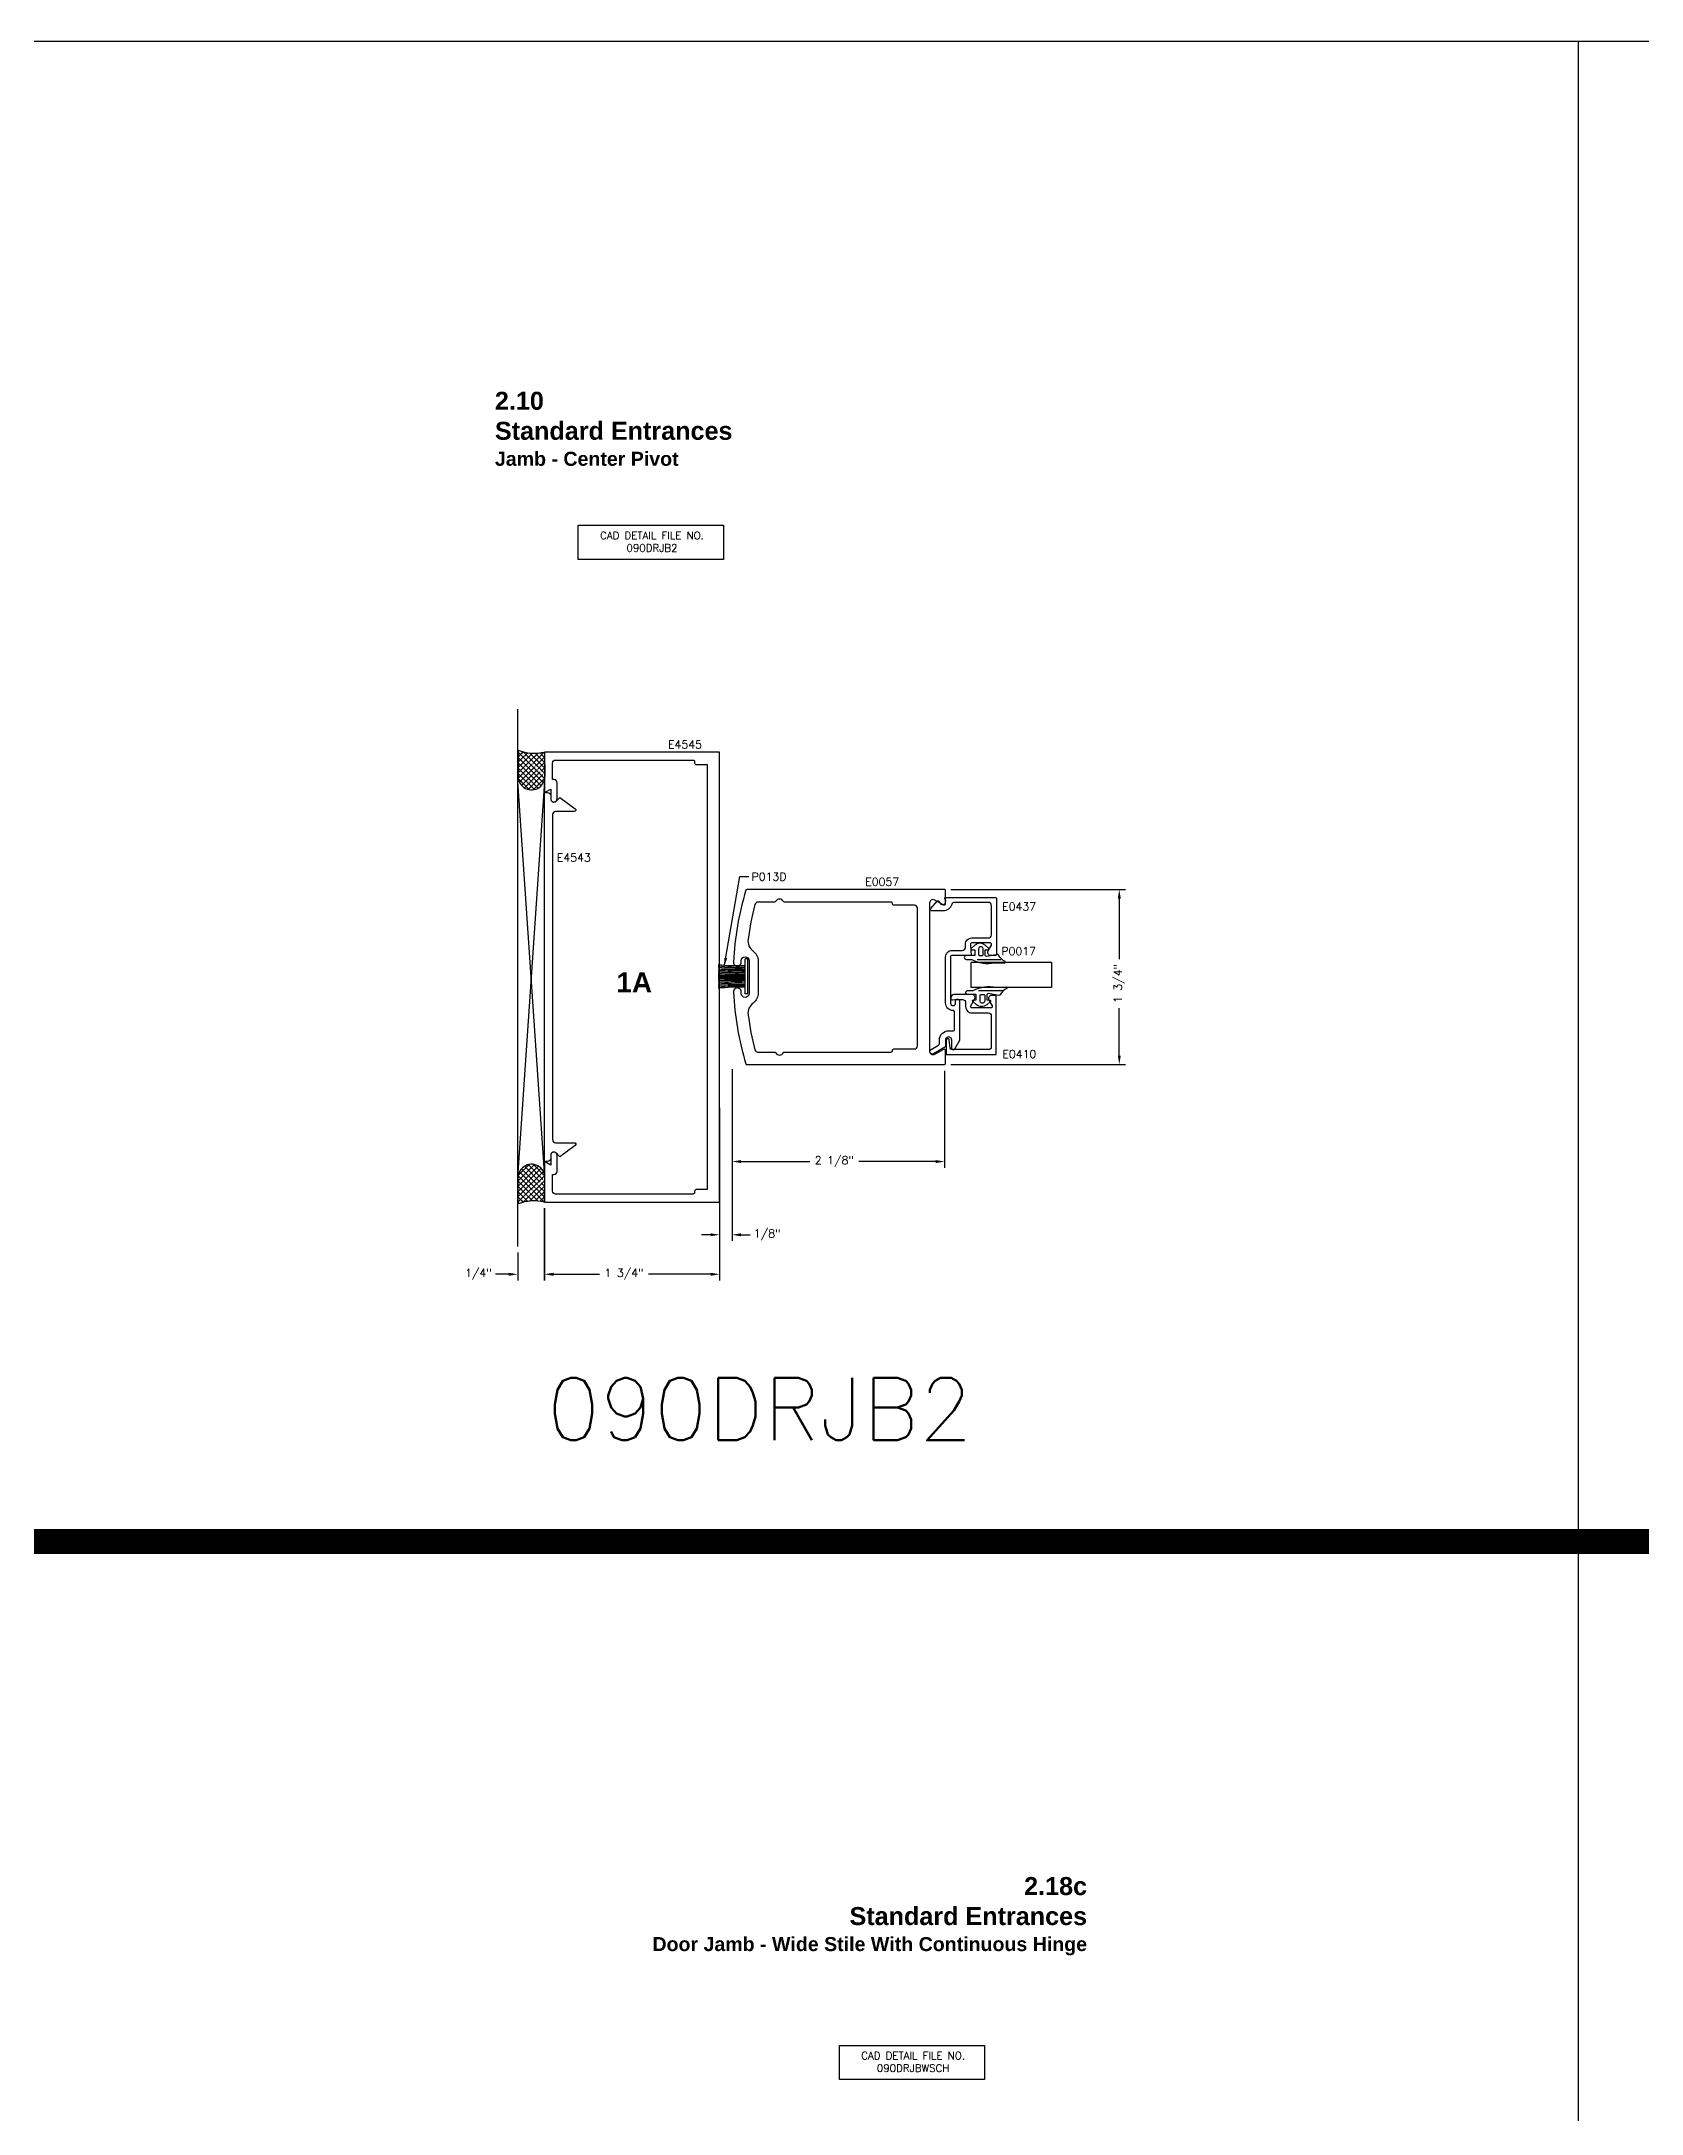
# Model space of a CAD drawing. Extents: x 0 to 130, y 0 to 90.
# Drawn here: x 75.54 to 91.54, y 69.16 to 89.88 of the extents above; entities that cross this region are included whole.
import ezdxf

# ---------------------------------------------------------------- set-up
doc = ezdxf.new("R2010")
doc.units = 0
doc.header["$MEASUREMENT"] = 0
doc.header["$PDMODE"] = 3
doc.layers.get('DEFPOINTS').update_dxf_attribs({"linetype": 'CONTINUOUS'})
for name, color, linetype in [('R-ANNO-DIMS', 3, 'CONTINUOUS'), ('R-ANNO-TEXT', 6, 'CONTINUOUS'), ('R-DET1', 4, 'CONTINUOUS'), ('R-DET2', 2, 'CONTINUOUS'), ('R-DET3', 5, 'CONTINUOUS'), ('R-OTLN', 1, 'CONTINUOUS'), ('R-PAT1', 5, 'CONTINUOUS'), ('TITLE', 7, 'CONTINUOUS')]:
    doc.layers.add(name, color=color, linetype=linetype)
doc.styles.get("Standard").update_dxf_attribs({"font": 'simplex'})
doc.dimstyles.new('1X', dxfattribs={"dimscale": 0, "dimtxt": 0.08, "dimasz": 0.09, "dimexe": 0.062, "dimexo": 0.062, "dimgap": 0.045, "dimtad": 0, "dimdec": 4, "dimzin": 4, "dimtxsty": 'STANDARD', "dimcen": 0, "dimazin": 3, "dimtp": 0.02, "dimtfac": 1, "dimtdec": 4, "dimtofl": 0, "dimtmove": 0, "dimatfit": 3, "dimtolj": 1, "dimtzin": 4})

# ---------------------------------------------------------------- blocks, each defined once
blk = doc.blocks.new('*D21')
at = {"layer": 'DEFPOINTS', "color": 0}
for p in [(80.571, 78.274), (80.306, 77.83), (80.306, 77.552)]:
    blk.add_point(p, dxfattribs=at)
at = {"layer": 'R-ANNO-DIMS', "color": 0}
for p, q in [((80.571, 78.212), (80.571, 77.49)), ((80.306, 77.768), (80.306, 77.49)), ((80.216, 77.552), (80.082, 77.552)), ((80.661, 77.552), (80.751, 77.552))]:
    blk.add_line(p, q, dxfattribs=at)
for points in [[(80.216, 77.567), (80.216, 77.537), (80.306, 77.552)], [(80.661, 77.567), (80.661, 77.537), (80.571, 77.552)]]:
    blk.add_solid(points, dxfattribs=at)
at = {"layer": 'R-ANNO-DIMS', "color": 0, "insert": (79.912, 77.552), "char_height": 0.08, "attachment_point": 5}
blk.add_mtext('\\A1;1/4"', dxfattribs=at)
blk = doc.blocks.new('*D18')
at = {"layer": 'DEFPOINTS', "color": 0}
for p in [(82.449, 79.665), (84.574, 79.649), (82.449, 78.679)]:
    blk.add_point(p, dxfattribs=at)
at = {"layer": 'R-ANNO-DIMS', "color": 0}
for p, q in [((82.449, 79.603), (82.449, 78.617)), ((84.574, 79.587), (84.574, 78.617)), ((82.539, 78.679), (83.227, 78.679)), ((84.484, 78.679), (83.717, 78.679))]:
    blk.add_line(p, q, dxfattribs=at)
for points in [[(82.539, 78.694), (82.539, 78.664), (82.449, 78.679)], [(84.484, 78.694), (84.484, 78.664), (84.574, 78.679)]]:
    blk.add_solid(points, dxfattribs=at)
at = {"layer": 'R-ANNO-DIMS', "color": 0, "insert": (83.472, 78.679), "char_height": 0.08, "attachment_point": 5}
blk.add_mtext('\\A1;2 1/8"', dxfattribs=at)
blk = doc.blocks.new('*D19')
at = {"layer": 'DEFPOINTS', "color": 0}
for p in [(80.574, 78.274), (82.324, 78.274), (80.574, 77.552)]:
    blk.add_point(p, dxfattribs=at)
at = {"layer": 'R-ANNO-DIMS', "color": 0}
for p, q in [((80.574, 78.212), (80.574, 77.49)), ((82.324, 78.212), (82.324, 77.49)), ((80.664, 77.552), (81.124, 77.552)), ((82.234, 77.552), (81.614, 77.552))]:
    blk.add_line(p, q, dxfattribs=at)
for points in [[(80.664, 77.567), (80.664, 77.537), (80.574, 77.552)], [(82.234, 77.567), (82.234, 77.537), (82.324, 77.552)]]:
    blk.add_solid(points, dxfattribs=at)
at = {"layer": 'R-ANNO-DIMS', "color": 0, "insert": (81.369, 77.552), "char_height": 0.08, "attachment_point": 5}
blk.add_mtext('\\A1;1 3/4"', dxfattribs=at)
blk = doc.blocks.new('*D20')
at = {"layer": 'DEFPOINTS', "color": 0}
for p in [(84.574, 81.399), (86.321, 81.399), (84.574, 79.649)]:
    blk.add_point(p, dxfattribs=at)
at = {"layer": 'R-ANNO-DIMS', "color": 0}
for p, q in [((84.636, 81.399), (86.383, 81.399)), ((86.321, 81.309), (86.321, 80.704)), ((86.321, 79.739), (86.321, 80.214)), ((84.636, 79.649), (86.383, 79.649))]:
    blk.add_line(p, q, dxfattribs=at)
for points in [[(86.306, 81.309), (86.336, 81.309), (86.321, 81.399)], [(86.306, 79.739), (86.336, 79.739), (86.321, 79.649)]]:
    blk.add_solid(points, dxfattribs=at)
at = {"layer": 'R-ANNO-DIMS', "color": 0, "insert": (86.321, 80.459), "char_height": 0.08, "attachment_point": 5, "rotation": 90}
blk.add_mtext('\\A1;1 3/4"', dxfattribs=at)
blk = doc.blocks.new('S')
at = {"layer": 'R-DET2'}
for p, q in [((4.542, 7.201), (4.542, 8.004)), ((4.542, 8.004), (4.792, 8.004)), ((4.792, 7.201), (4.792, 8.004)), ((4.792, 7.201), (4.542, 7.201))]:
    blk.add_line(p, q, dxfattribs=at)
blk = doc.blocks.new('GLASS')
at = {"layer": 'R-DET2'}
blk.add_blockref('S', (-4.542, -7.201), dxfattribs=at)
blk = doc.blocks.new('QUARTER_INCH_GLASS')
at = {"layer": 'R-DET2'}
blk.add_blockref('GLASS', (0, 0), dxfattribs=at)
blk = doc.blocks.new('1-4_P0017')
at = {"layer": 'R-DET2'}
for points in [[(-0.127, 0.093), (-0.131, 0.191, -0.280474), (-0.115, 0.201, 0.169063), (-0.053, 0.132, -0.378809), (-0.045, 0.121), (-0.064, 0.016, 0.346242), (-0.054, 0), (0, 0), (0.001, 0.03, -0.608656), (0.014, 0.036), (0.047, -0.001, -0.378617), (0.047, -0.104), (0.014, -0.141, -0.608656), (0.001, -0.135), (0, -0.105), (-0.055, -0.105), (-0.055, -0.19, -1), (-0.095, -0.19), (-0.095, -0.135, -0.175364)], [(0.032, -0.051, -0.341999), (0.012, -0.066), (-0.047, -0.066, -0.414214), (-0.055, -0.058), (-0.055, -0.029, -0.414214), (-0.047, -0.021), (0.012, -0.021, -0.341999), (0.032, -0.036, -0.127017)]]:
    blk.add_lwpolyline(points, format="xyb", close=True, dxfattribs=at)
blk.add_lwpolyline([(-0.095, -0.082), (-0.094, 0.158)], dxfattribs=at)
blk = doc.blocks.new('P013D')
at = {"layer": 'R-DET2'}
for p, q in [((99.794, 80.417), (99.794, 80.767)), ((99.819, 80.767), (99.794, 80.767)), ((99.819, 80.417), (99.819, 80.767)), ((99.794, 80.592), (99.523, 80.592)), ((99.819, 80.417), (99.794, 80.417))]:
    blk.add_line(p, q, dxfattribs=at)
for centre, radius, start, end in [((99.737, 82.669), 1.969, 263.7672, 271.6641), ((99.737, 82.655), 1.969, 263.7672, 271.6641), ((99.724, 83.337), 2.661, 265.6666, 271.5038), ((99.724, 83.321), 2.661, 265.6666, 271.5038), ((99.713, 84.3), 3.652, 267.018, 271.2698), ((99.713, 84.285), 3.652, 267.018, 271.2698), ((99.668, 85.506), 4.887, 268.3019, 271.4785), ((99.656, 89.35), 8.744, 269.1302, 270.9054), ((99.656, 71.835), 8.744, 89.0946, 90.8698), ((99.668, 75.679), 4.887, 88.5215, 91.6981), ((99.713, 76.9), 3.652, 88.7302, 92.982), ((99.713, 76.885), 3.652, 88.7302, 92.982), ((99.724, 77.863), 2.661, 88.4962, 94.3334), ((99.724, 77.848), 2.661, 88.4962, 94.3334), ((99.737, 78.529), 1.969, 88.3359, 96.2328), ((99.737, 78.516), 1.969, 88.3359, 96.2328)]:
    blk.add_arc(centre, radius, start, end, dxfattribs=at)
blk = doc.blocks.new('*D147')
at = {"layer": 'DEFPOINTS', "color": 0}
for p in [(82.324, 79.279), (82.449, 79.279), (82.449, 77.947)]:
    blk.add_point(p, dxfattribs=at)
at = {"layer": 'R-ANNO-DIMS', "color": 0, "linetype": 'BYBLOCK'}
for p, q in [((82.324, 79.217), (82.324, 77.885)), ((82.449, 79.217), (82.449, 77.885)), ((82.234, 77.947), (82.144, 77.947)), ((82.539, 77.947), (82.629, 77.947))]:
    blk.add_line(p, q, dxfattribs=at)
at = {"layer": 'R-ANNO-DIMS', "color": 0}
for points in [[(82.234, 77.962), (82.234, 77.932), (82.324, 77.947)], [(82.539, 77.962), (82.539, 77.932), (82.449, 77.947)]]:
    blk.add_solid(points, dxfattribs=at)
at = {"layer": 'R-ANNO-DIMS', "color": 0, "insert": (82.8, 77.947), "char_height": 0.08, "attachment_point": 5}
blk.add_mtext('\\A1;1/8"', dxfattribs=at)

msp = doc.modelspace()

# ---------------------------------------------------------------- hatches: boundary and pattern name
at = {"layer": 'R-PAT1'}
h = msp.add_hatch(dxfattribs=at)
h.set_pattern_fill('ANSI37', color=256, scale=0.3, style=0)
h.set_pattern_definition([(45, (70.7351, 75.90718), (-0.0265165, 0.0265165), []), (135, (70.7351, 75.90718), (-0.0265165, -0.0265165), [])])
edge = h.paths.add_edge_path()
edge.add_line((80.5739103, 82.7740528), (80.5772787, 82.5291629))
edge.add_line((80.3097119, 82.7917479), (80.3098039, 82.5291629))
edge.add_arc((80.4435413, 82.5291629), 0.1337374, 180, 368.29686323)
edge.add_arc((80.4706837, 83.213985), 0.4518806, 249.13137157, 283.20510827)
h = msp.add_hatch(dxfattribs=at)
h.set_pattern_fill('ANSI37', color=256, scale=0.3, style=0)
h.set_pattern_definition([(315, (70.735336, 85.140583), (-0.0265165, -0.0265165), []), (225, (70.735336, 85.140583), (-0.0265165, 0.0265165), [])])
edge = h.paths.add_edge_path()
edge.add_line((80.5741453, 78.2737095), (80.5775137, 78.5185994))
edge.add_line((80.3099469, 78.2560143), (80.3100389, 78.5185994))
edge.add_arc((80.4437763, 78.5185994), 0.1337374, 351.70313677, 540)
edge.add_arc((80.4709187, 77.8337773), 0.4518806, 76.79489173, 110.86862843)

# ---------------------------------------------------------------- linework, layer by layer
at = {"layer": 'R-ANNO-TEXT'}
for points in [[(80.9114871, 85.0420497), (82.362967, 85.0420497), (82.362967, 84.6999869), (80.9114871, 84.6999869)], [(83.5224702, 69.8421134), (84.9739501, 69.8421134), (84.9739501, 69.5000505), (83.5224702, 69.5000505)]]:
    msp.add_lwpolyline(points, close=True, dxfattribs=at)
at = {"layer": 'R-DET1', "color": 4, "linetype": 'CONTINUOUS'}
msp.add_lwpolyline([(80.8709143, 78.8677629, -0.7220754185), (80.8798727, 78.8407318), (80.7267558, 78.7267635), (80.6888346, 78.7646845, 0.6681788512), (80.6359143, 78.7427642), (80.6359144, 78.7107637, -0.4142136569), (80.6049144, 78.6797637), (80.5739142, 78.6797635), (80.5739142, 82.3677635), (80.6049144, 82.3677635, -0.4142137513), (80.6359144, 82.3367635), (80.6359143, 82.3047625, 0.6681815249), (80.6888348, 82.2828424), (80.7267558, 82.3207635), (80.8798728, 82.2067946, -0.7220739042), (80.8709143, 82.1797635), (80.6849143, 82.1797635, 0.4142135624), (80.6539143, 82.1487635), (80.6539143, 78.8987634, 0.4142135624), (80.6849143, 78.8677634)], format="xyb", close=True, dxfattribs=at)
at = {"layer": 'R-DET1'}
for points in [[(84.5834759, 80.2636805), (84.5834759, 80.7246844, -0.4142135624), (84.6484759, 80.7896844), (84.7504889, 80.7896844, 0.4142135624), (84.7814889, 80.8206844), (84.7814889, 80.8496844, -0.4142135624), (84.8464889, 80.9146844), (85.0124749, 80.9146844, 0.4142135624), (85.0434749, 80.9456844), (85.0434749, 81.2396794, 0.4142135624), (85.0124749, 81.2706794), (84.6754345, 81.2706794, 0.3256627349), (84.6459261, 81.2491796, -0.3256627349), (84.557401, 81.1846804), (84.4490212, 81.1846804, -0.6370702608), (84.4375306, 81.2093222), (84.4984837, 81.2819632, -0.4779725156), (84.5140442, 81.2816663), (84.5296251, 81.2615896, 0.8690679817), (84.5829013, 81.2921008), (84.576958, 81.3069711, -0.5305087646), (84.5862438, 81.3206824), (85.0784779, 81.3206824, -0.4142135624), (85.0934779, 81.3056824), (85.0934779, 80.7546804, -0.4142135624), (85.0784779, 80.7396804), (85.0359805, 80.7396804, -0.5773590294), (85.0091341, 80.7861811), (85.0414671, 80.84218, 0.5773590294), (85.0284769, 80.8646804), (84.8464899, 80.8646804, 0.5773411719), (84.8334993, 80.8421807), (84.8389823, 80.7396804), (84.6484749, 80.7396804, 0.4142135624), (84.6334749, 80.7246804), (84.6334749, 80.263683, 1), (84.6834779, 80.263683), (84.6834779, 80.2856861, -1), (84.7234749, 80.2856861), (84.7234749, 79.888683), (84.6734664, 79.8020637, -0.7673308308), (84.6454759, 79.8095636), (84.6454759, 79.8932136, 1.0057039516), (84.5834779, 79.8935653), (84.5834758, 79.834565, -0.2679461651), (84.5759755, 79.821575), (84.463973, 79.7569138, -0.9999753426), (84.4389744, 79.8002126), (84.5139762, 79.8435175, 0.2679423533), (84.5214759, 79.8565077), (84.5214759, 79.8935681, -0.4142135624), (84.6144759, 79.9865681), (84.6584759, 79.9865681, 0.4142135624), (84.6734759, 80.0015675), (84.6734759, 80.1736815, 0.4142119352), (84.658476, 80.1886815, -0.4142119352), (84.5834749, 80.263683)], [(84.6357214, 80.3110669, 0.4559911352), (84.6528218, 80.2962149), (84.6757213, 80.2994509), (84.7527601, 80.2994529, -0.4142135624), (84.7837601, 80.2684529), (84.7837599, 80.2296409, 0.4157347224), (84.8489082, 80.1644519), (85.0097215, 80.1644509, -0.4142135624), (85.0407215, 80.1334509), (85.0407215, 79.8294539, -0.4142135624), (85.0097215, 79.7984539), (84.6460148, 79.7984509, -0.3788668862), (84.6311266, 79.8116229), (84.6206092, 79.8972799, 0.9407073484), (84.5907212, 79.8954519), (84.5907213, 79.7484529), (85.0907213, 79.7484529), (85.0907213, 80.3394523), (85.0434148, 80.3394539, 0.5773503096), (85.016568, 80.2929539), (85.0488998, 80.2369519, -0.5773499476), (85.0359094, 80.2144519), (84.8487598, 80.2144519, -0.5773500587), (84.8357695, 80.2369519), (84.8738746, 80.302952, 0.5773539269), (84.8470279, 80.3494524), (84.6667215, 80.3494523, 0.4142112814), (84.6357214, 80.3184523), (84.6357214, 80.3110669)]]:
    msp.add_lwpolyline(points, format="xyb", dxfattribs=at)
at = {"layer": 'R-DET3'}
for p, q in [((80.3060994, 77.8300359), (80.3060994, 83.2015777)), ((80.5739142, 78.5691803), (80.3064394, 82.478347)), ((80.5739142, 82.478347), (80.3064394, 78.5691803))]:
    msp.add_line(p, q, dxfattribs=at)
at = {"layer": 'R-OTLN', "linetype": 'CONTINUOUS'}
msp.add_lwpolyline([(82.1989146, 80.5237626), (82.1989146, 78.3987636), (82.0889145, 78.3987636, 0.4142135624), (82.0739145, 78.3837636), (82.0739146, 78.3687636, -0.4142135624), (82.0589146, 78.3537636), (80.6849142, 78.3537636, -0.4142135624), (80.6539142, 78.3847636), (80.6539142, 78.5493906), (80.6678782, 78.5493906, 0.4145537372), (80.6989143, 78.5803906), (80.6989142, 78.7427616, 1.0000322586), (80.6369142, 78.7427636), (80.6369142, 78.6433906), (80.5739142, 78.6797636), (80.5739142, 78.2737636), (82.3239146, 78.2737636), (82.3239146, 80.5237636), (82.3239146, 82.7737636), (80.5739142, 82.7737636), (80.5739142, 82.3677635), (80.6369142, 82.4041366), (80.6369142, 82.3047637, 1.0000306456), (80.6989142, 82.3047656), (80.6989142, 82.4671363, 0.4145537372), (80.6678782, 82.4981363), (80.6539142, 82.4981363), (80.6539143, 82.6627636, -0.4142135624), (80.6849142, 82.6937636), (82.0589146, 82.6937636, -0.4142135624), (82.0739146, 82.6787636), (82.0739145, 82.6637636, 0.4142135624), (82.0889145, 82.6487636), (82.1989146, 82.6487636), (82.1989146, 80.5237646)], format="xyb", dxfattribs=at)
at = {"layer": 'R-OTLN'}
for points in [[(82.4627178, 80.6735756, 1.0252888253), (82.54039, 80.6716356), (82.54039, 80.6874474, -1), (82.61839, 80.6874474), (82.61839, 80.3588484), (82.61839, 80.3594419, -1), (82.540401, 80.3594419), (82.540401, 80.3759112, 1.0253006288), (82.4627213, 80.3739701, 0.0609608094), (82.5872728, 79.6558703, 0.3306371009), (82.5968452, 79.6487634), (84.5739802, 79.6487634, 0.4142209097), (84.5839802, 79.6587637), (84.5839778, 79.7878073, 0.5773500582), (84.5614778, 79.8007977), (84.4744778, 79.7505683, -0.5773500582), (84.4279778, 79.7774151), (84.4279764, 81.2702002, -0.5773517823), (84.4744765, 81.2970469), (84.5614764, 81.246817, 0.5773517823), (84.5839764, 81.2598073), (84.5839802, 81.3887632, 0.4142209144), (84.5739802, 81.3987634), (82.5968186, 81.3987634, 0.3306456113), (82.5872462, 81.3916563, 0.060958885)], [(82.6088569, 80.9012193, 0.2759247889), (82.6595826, 80.7834797, -0.2408117177), (82.71139, 80.6821493), (82.71139, 80.3653775, -0.2407978627), (82.6595879, 80.264051, 0.2759186066), (82.608868, 80.1463116, 0.0309897613), (82.6773826, 79.7969257, 0.3411829066), (82.7073754, 79.7737634), (82.8735804, 79.7737634, -0.2743957275), (82.8867471, 79.7659493, 0.5934760569), (82.9613588, 79.7659493, -0.2743957275), (82.9745256, 79.7737634), (84.0379805, 79.7737634, 0.4240125356), (84.0529722, 79.7892634, -0.4240125356), (84.0679638, 79.8047634), (84.2719805, 79.8047634, 0.4142135624), (84.3029805, 79.8357634), (84.3029805, 81.2117634, 0.4142135624), (84.2719805, 81.2427634), (84.0679805, 81.2427634, -0.4240125356), (84.0529888, 81.2582634, 0.4240125356), (84.0379972, 81.2737634), (82.9744256, 81.2737634, -0.2743957275), (82.9612588, 81.2815776, 0.5934760569), (82.8866471, 81.2815776, -0.2743957275), (82.8734804, 81.2737634), (82.7073524, 81.2737634, 0.3411918154), (82.6773594, 81.2506001, 0.0309891316)]]:
    msp.add_lwpolyline(points, format="xyb", close=True, dxfattribs=at)
at = {"layer": 'R-PAT1'}
for p, q in [((80.3097119, 82.7917479), (80.3098039, 82.5291629)), ((80.5739103, 82.7740528), (80.5772787, 82.5291629)), ((80.3099469, 78.2560143), (80.3100389, 78.5185994)), ((80.5741453, 78.2737095), (80.5775137, 78.5185994))]:
    msp.add_line(p, q, dxfattribs=at)
for centre, radius, start, end in [((80.4706837, 83.213985), 0.4518806, 249.13137157, 283.20510827), ((80.4435413, 82.5291629), 0.1337374, 180, 8.29686323), ((80.4437763, 78.5185994), 0.1337374, 351.70313677, 180), ((80.4709187, 77.8337773), 0.4518806, 76.79489173, 110.86862843)]:
    msp.add_arc(centre, radius, start, end, dxfattribs=at)
at = {"layer": 'TITLE'}
for p, q in [((117.9080005, 89.8789502), (5.25, 89.8789502)), ((90.9080005, 89.8789502), (90.9080005, 14.8789502))]:
    msp.add_line(p, q, dxfattribs=at)
at = {"layer": 'TITLE', "const_width": 0.25}
msp.add_lwpolyline([(0.25, 74.8789502), (122.9080005, 74.8789502)], dxfattribs=at)

# ---------------------------------------------------------------- block references
at = {"layer": 'R-DET2', "rotation": 90}
msp.add_blockref('QUARTER_INCH_GLASS', (85.6428552, 80.4203263), dxfattribs=at)
at = {"layer": 'R-DET3', "xscale": -1, "rotation": 270}
msp.add_blockref('1-4_P0017', (84.9803003, 80.7946804), dxfattribs=at)
at = {"layer": 'R-DET3'}
msp.add_blockref('P013D', (-17.2138191, -0.062196), dxfattribs=at)
at = {"layer": 'R-DET3', "rotation": 270}
msp.add_blockref('1-4_P0017', (84.9961291, 80.2944524), dxfattribs=at)

# ---------------------------------------------------------------- texts
at = {"layer": 'R-ANNO-TEXT'}
for s, insert, char_height, width, attachment_point in [('CAD DETAIL FILE NO.\\P090DRJB2', (81.6481693, 84.976467), 0.075, 1.875, 2), ('{\\fArial|b1|i0|c0|p34;1A}', (81.2922972, 80.5703958, 6.2106922), 0.2, 7.44, 1), ('CAD DETAIL FILE NO.\\P090DRJBWSCH', (84.2591524, 69.7765306), 0.075, 1.875, 2)]:
    msp.add_mtext(s, dxfattribs=dict(at, insert=insert, char_height=char_height, width=width, attachment_point=attachment_point))
at = {"layer": 'R-ANNO-TEXT', "char_height": 0.08, "attachment_point": 4}
for s, insert in [('\\A1;E4545', (81.808208, 82.8489899)), ('E4543', (80.6966108, 81.7188497)), ('\\A1;P013D', (82.6435063, 81.5272465)), ('\\A1;E0057', (83.7798528, 81.4760958)), ('\\A1;E0437', (85.1493215, 81.2286718)), ('\\A1;P0017', (85.1415209, 80.7826266)), ('\\A1;E0410', (85.1520023, 79.754354))]:
    msp.add_mtext(s, dxfattribs=dict(at, insert=insert))
at = {"layer": 'TITLE'}
msp.add_text('090DRJB2', height=0.625, dxfattribs=at).set_placement((80.5955307, 75.8917958))
at = {"layer": 'TITLE', "char_height": 0.18, "width": 7.44}
for s, insert, attachment_point in [('{\\fArial|b1|i0|c0|p34;2.10\\PStandard Entrances\\P\\H0.7778x;Jamb - Center Pivot}', (80.077697, 86.3760354, 6.2106922), 1), ('{\\fArial|b1|i0|c0|p34;2.18c\\PStandard Entrances\\P\\H0.7778x;Door Jamb - Wide Stile With Continuous Hinge}', (85.9983999, 71.5247352, 6.2106922), 3)]:
    msp.add_mtext(s, dxfattribs=dict(at, insert=insert, attachment_point=attachment_point))

# ---------------------------------------------------------------- dimensions: what is measured, and where the dimension line sits
at = {"layer": 'R-ANNO-DIMS'}
dim = msp.add_linear_dim(base=(86.3214926, 81.3987634), p1=(84.5739802, 79.6487636), p2=(84.5739802, 81.3987634), angle=90, dimstyle='1X', override={"dimscale": 1, "dimpost": '"'}, dxfattribs=at)
dim.commit()
dim.dimension.update_dxf_attribs({"geometry": '*D20', "text_midpoint": (86.3214926, 80.4589128), "dimtype": 160})
for base, p1, p2, override, picture, middle in [((82.4489142, 78.6790646), (84.5739132, 79.6487636), (82.4489142, 79.6647638), {"dimscale": 1, "dimpost": '"'}, '*D18', (83.4717183, 78.6790646)), ((82.4489139, 77.9469987), (82.3239142, 79.278533), (82.4489139, 79.2785331), {"dimscale": 1, "dimpost": '"', "dimarcsym": 1}, '*D147', (82.7996282, 77.9469987)), ((80.3060994, 77.5523969), (80.5714292, 78.2743379), (80.3060994, 77.8300359), {"dimscale": 1, "dimpost": '"'}, '*D21', (79.9115844, 77.5523969)), ((80.5739142, 77.5523969), (82.3239142, 78.2737636), (80.5739142, 78.2737636), {"dimscale": 1, "dimpost": '"'}, '*D19', (81.3687423, 77.5523969))]:
    dim = msp.add_linear_dim(base=base, p1=p1, p2=p2, dimstyle='1X', override=override, dxfattribs=at)
    dim.commit()
    dim.dimension.update_dxf_attribs({"geometry": picture, "text_midpoint": middle, "dimtype": 160})

# ---------------------------------------------------------------- leaders
at = {"layer": 'R-ANNO-TEXT'}
msp.add_leader([(82.3704594, 80.6270652), (82.5264531, 81.5297037), (82.6164531, 81.5297037)], dimstyle='1X', override={"dimscale": 1}, dxfattribs=at)

doc.saveas('drawing.dxf')
